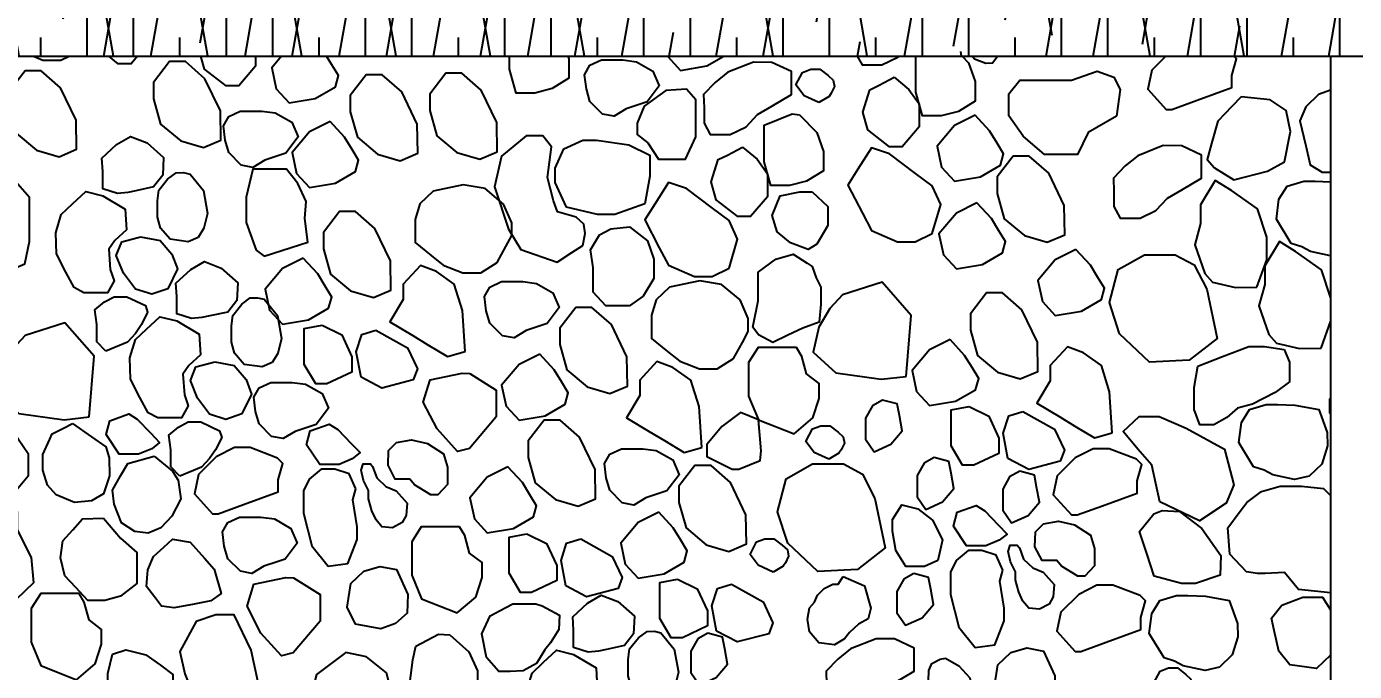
# Model space of a CAD drawing. Header units: millimetres. Extents: x -251401 to 377140, y -30451 to 275830.
# Drawn here: x 155945 to 158807, y -1167 to 224 of the extents above; entities that cross this region are included whole.
import ezdxf

# ---------------------------------------------------------------- set-up
doc = ezdxf.new("R2010")
doc.units = ezdxf.units.MM
for name, color, linetype in [('0-S8', 8, 'Continuous'), ('A-DIMENSIONS', 30, 'Continuous'), ('A-WALL', 4, 'Continuous')]:
    doc.layers.add(name, color=color, linetype=linetype)
doc.styles.add('LEROY', font='simplex.shx')
doc.dimstyles.new('DIM100', dxfattribs={"dimscale": 0, "dimtxt": 220, "dimasz": 180, "dimexe": 220, "dimexo": 250, "dimgap": 1, "dimtad": 1, "dimtoh": 1, "dimlfac": 0.001, "dimzin": 1, "dimdsep": 46, "dimtxsty": 'LEROY', "dimblk1": 'ORIGIN', "dimblk2": 'ORIGIN', "dimsah": 1, "dimcen": 0.18, "dimclrd": 30, "dimclre": 30, "dimclrt": 7, "dimazin": 0, "dimtfac": 1, "dimtix": 1, "dimtmove": 1, "dimatfit": 3, "dimfxl": 1, "dimtvp": 1, "dimtolj": 2, "dimtzin": 0, "dimarcsym": 0})
pattern_1 = [(90, (50275.5, 0), (300, -2e-14), [500, -100]), (90, (50375.5, -100), (300, -2e-14), [300, -75, 150, -75]), (90, (50475.5, -250), (300, -2e-14), [500, -100])]

# ---------------------------------------------------------------- blocks, each defined once
blk = doc.blocks.new('G24H24H')
at = {"layer": '0-S8', "color": 8}
for points in [[(2205, 3100), (2225.5, 3091.3), (2263.8, 3091.3), (2281.8, 3100)], [(2428.9, 3100), (2415.3, 3083.9), (2387.8, 3083.9), (2367.2, 3100)], [(2683.8, 3100), (2683.8, 3078.7), (2647.6, 3036), (2620.1, 3036), (2573.7, 3072.2), (2565.8, 3100)], [(2739.7, 3100), (2718.7, 3075), (2728.3, 3029.7), (2756.1, 2999.5), (2812.3, 3009.2), (2855.6, 3033.9), (2862.2, 3058.3), (2848.1, 3081.5), (2836.8, 3100)], [(3356.9, 3100), (3358.9, 3094.5), (3358.9, 3052.5), (3322.7, 3030.1), (3285.8, 3020.7), (3245.2, 3020.7), (3230.7, 3072.1), (3230.7, 3100)], [(3571.8, 3100), (3571.9, 3099.5), (3599.7, 3069.3), (3655.9, 3079), (3692.7, 3100)], [(3980.5, 3100), (3990.7, 3081.3), (4033.4, 3081.3), (4067.5, 3097.8), (4069.6, 3100)], [(4206.3, 3100), (4220, 3085.8), (4234.5, 3045.3), (4234.5, 3003.3), (4198.3, 2980.9), (4161.3, 2971.5), (4120.8, 2971.5), (4106.3, 3022.8), (4106.3, 3072.8), (4106.3, 3100)], [(4283.6, 3100), (4272.1, 3085), (4257.3, 3084.2), (4233, 3093.8), (4228.2, 3100)], [(4645.3, 3100), (4615.4, 3070.1), (4606.9, 3028.9), (4646, 2985.5), (4658.1, 2985.5), (4712.9, 3005.4), (4787.6, 3032.5), (4787.6, 3058.7), (4797.6, 3094.3), (4791.9, 3100)], [(5000, 3026.6), (4974.6, 3017.5), (4947, 2990.7), (4934.4, 2960.5), (4947, 2906.9), (4956.6, 2865.8), (4982.2, 2850), (5000, 2850)], [(5000, 2669.8), (4957, 2679), (4938.2, 2689), (4915.6, 2695.9), (4883.6, 2748.6), (4889.2, 2791.8), (4906.8, 2820), (4942.5, 2830.6), (4967, 2830.6), (5000, 2829)], [(5000, 2330.1), (4999, 2330.5), (4999, 2361.2), (5000, 2362.3)], [(5000, 1942.9), (4931.3, 1950.1), (4901.3, 1986.9), (4859.5, 1985), (4843.3, 1985), (4819, 1988.1), (4783.4, 2026.2), (4779, 2082.9), (4805.9, 2119.1), (4820, 2138.1), (4851.4, 2161.5), (4892, 2173.3), (4938.1, 2173.3), (4984.9, 2168.3), (5000, 2152.9)], [(5000, 1808.4), (4970.4, 1779.6), (4912.9, 1787.5), (4889, 1817.6), (4879.2, 1861.9), (4873.3, 1888.8), (4895.2, 1916.7), (4940.3, 1933.5), (4982.8, 1933.5), (5000, 1906.1)]]:
    blk.add_lwpolyline(points, dxfattribs=at)
for points in [[(3504.5, 3088.1), (3540.1, 3067.9), (3553.6, 3036.1), (3527.6, 3001.4), (3510.2, 2995.7), (3482.2, 2986.3), (3456.3, 2970.6), (3431.2, 2975.4), (3404.2, 3002.4), (3396.5, 3029.4), (3392.7, 3060.2), (3404.2, 3080.4), (3429.3, 3091.9), (3475.5, 3091.9)], [(2297, 2962.3), (2263.5, 3031.8), (2221.7, 3068.8), (2187.1, 3068.8), (2152.6, 3023.8), (2152.6, 2988.5), (2167.8, 2933.8), (2211.2, 2897.7), (2260.2, 2883.2), (2298, 2899.3)], [(2608, 2982), (2574.5, 3051.5), (2532.7, 3088.4), (2498.2, 3088.4), (2463.6, 3043.4), (2463.6, 3008.1), (2478.9, 2953.5), (2522.3, 2917.3), (2571.3, 2902.9), (2609.1, 2919)], [(3203.4, 2957), (3169.9, 3026.5), (3128.1, 3063.4), (3093.5, 3063.4), (3059, 3018.4), (3059, 2983.1), (3074.2, 2928.5), (3117.6, 2892.3), (3166.7, 2877.9), (3204.4, 2893.9)], [(3796.3, 3086.8), (3756.5, 3087.4), (3701.3, 3065.7), (3674, 3043.6), (3648.9, 3017.4), (3650.1, 2988.4), (3650.1, 2956), (3663.7, 2931), (3706.4, 2931), (3740.6, 2947.5), (3765.6, 2974.2), (3796.3, 2992.4), (3838.6, 3017.4), (3838.6, 3044.7), (3838.6, 3066.9)], [(3897.8, 3000.3), (3865.9, 3014.8), (3848.3, 3038.3), (3862.2, 3065.2), (3880.2, 3072), (3899.7, 3072), (3917.7, 3058.1), (3928.8, 3048.2), (3931.3, 3034.6), (3924.5, 3020.1), (3919.5, 3012.9)], [(4539.1, 2970.6), (4477.9, 2935.5), (4454.8, 2887.8), (4383.9, 2887.8), (4337.7, 2927.3), (4307.1, 2971.3), (4307.1, 3019), (4331, 3048.1), (4401.8, 3048.1), (4442.1, 3048.1), (4497.3, 3067.5), (4533.1, 3054.8), (4547.3, 3028)], [(3032.1, 2953.7), (2998.6, 3023.2), (2956.8, 3060.1), (2922.3, 3060.1), (2887.7, 3015.1), (2887.7, 2979.8), (2903, 2925.2), (2946.4, 2889.1), (2995.4, 2874.6), (3033.2, 2890.7)], [(4060, 3054.7), (4091.8, 3028.6), (4113.5, 2997.1), (4113.5, 2947.6), (4077.3, 2904.9), (4049.8, 2904.9), (4003.5, 2941.1), (3992.6, 2979.4), (4007.8, 3027.9), (4027.4, 3037.3)], [(3567.9, 3026), (3521.1, 2992.2), (3506, 2955.5), (3506, 2931), (3529, 2913), (3552.1, 2878.4), (3595.3, 2878.4), (3610.4, 2878.4), (3632.8, 2925.9), (3632.8, 2965.5), (3632.8, 3005.9), (3612.6, 3028.9)], [(4807.6, 3012.5), (4787.5, 2991.6), (4757.4, 2960.3), (4743.9, 2912), (4734.3, 2877.6), (4750.6, 2859.2), (4791.7, 2833.3), (4864.6, 2852.5), (4901.5, 2872.6), (4914.1, 2938), (4904.8, 2983.2), (4870.5, 3005.8)], [(2726, 2977.9), (2761.6, 2957.7), (2775.1, 2925.9), (2749.1, 2891.2), (2731.7, 2885.5), (2703.7, 2876.1), (2677.8, 2860.4), (2652.7, 2865.3), (2625.8, 2892.2), (2618, 2919.2), (2614.2, 2950), (2625.8, 2970.2), (2650.8, 2981.8), (2697.1, 2981.8)], [(2844.1, 2959.3), (2799.6, 2937), (2762.2, 2892.5), (2771.7, 2847.1), (2799.6, 2816.9), (2855.8, 2826.6), (2899, 2851.3), (2905.7, 2875.7), (2891.5, 2898.9), (2875.4, 2925.3)], [(3856.1, 2973.8), (3893, 2935.4), (3907.5, 2894.9), (3907.5, 2853), (3871.3, 2830.5), (3834.4, 2821.1), (3793.8, 2821.1), (3779.4, 2872.5), (3779.4, 2922.4), (3779.4, 2951.4), (3840.2, 2976)], [(4234.3, 2972.9), (4189.7, 2950.7), (4152.3, 2906.1), (4161.9, 2860.8), (4189.7, 2830.6), (4245.9, 2840.3), (4289.1, 2865), (4295.8, 2889.4), (4281.7, 2912.5), (4265.5, 2939)], [(2450.1, 2913.1), (2485.5, 2881.4), (2483.6, 2843.4), (2464, 2818.1), (2425.4, 2809.9), (2408, 2806.2), (2386.1, 2804.2), (2354.4, 2814.3), (2354.4, 2851.7), (2352.5, 2880.1), (2384.2, 2909.9), (2414, 2927)], [(3394.3, 2717.6), (3390.8, 2738.1), (3374.5, 2753), (3334.7, 2764.7), (3325.8, 2788.5), (3312.9, 2838.9), (3321.5, 2904.7), (3302.7, 2928.5), (3267, 2928.5), (3213.6, 2884.8), (3198.8, 2818.5), (3228.9, 2727.2), (3255, 2683.5), (3333.9, 2656.2), (3365.2, 2676.7), (3388.9, 2692.2)], [(3487.9, 2909.3), (3533.3, 2886.9), (3533.3, 2841.6), (3522.5, 2781.8), (3457.7, 2758.8), (3420.2, 2758.8), (3353.9, 2774.6), (3329.4, 2827.9), (3329.4, 2858.9), (3348.2, 2900.6), (3389.2, 2919.3), (3418.1, 2919.3)], [(3733, 2904.3), (3764.9, 2878.3), (3786.6, 2846.8), (3786.6, 2797.2), (3750.4, 2754.6), (3722.9, 2754.6), (3676.5, 2790.7), (3665.7, 2829.1), (3680.9, 2877.6), (3700.4, 2887)], [(4141.6, 2717.6), (4160.2, 2780.1), (4141.6, 2820.6), (4106.2, 2847.3), (4050.2, 2889.4), (4011, 2902.6), (3981.7, 2856.2), (3960.3, 2822.3), (3991.5, 2761.9), (4011.1, 2724), (4067.2, 2700.1), (4105.4, 2700.1)], [(4679.7, 2906.6), (4639.9, 2907.2), (4584.7, 2885.6), (4557.4, 2863.4), (4532.3, 2837.2), (4533.5, 2808.2), (4533.5, 2775.8), (4547.1, 2750.8), (4589.8, 2750.8), (4624, 2767.3), (4649, 2794), (4679.7, 2812.2), (4722, 2837.2), (4722, 2864.5), (4722, 2886.7)], [(2047, 2852.6), (2014.8, 2805.1), (2039.3, 2730.7), (2039.3, 2683.7), (2057.8, 2653.9), (2146.1, 2635.4), (2186.6, 2652.7), (2196.2, 2700.9), (2196.2, 2795.7), (2150.9, 2847), (2078.7, 2864.8)], [(4426.5, 2778.2), (4393, 2847.7), (4351.2, 2884.7), (4316.6, 2884.7), (4282, 2839.7), (4282, 2804.4), (4297.3, 2749.7), (4340.7, 2713.6), (4389.7, 2699.2), (4427.5, 2715.2)], [(2542.5, 2845.8), (2571.2, 2810.4), (2580.2, 2761), (2572.3, 2729), (2560, 2709.3), (2538.6, 2699.8), (2499.8, 2705.4), (2478.5, 2729.5), (2472.3, 2753.1), (2472.3, 2788.5), (2475.1, 2811), (2494.2, 2835.1), (2512.7, 2848.6), (2528.5, 2849.2)], [(2790, 2750.4), (2792.9, 2787), (2774.9, 2825.7), (2750.6, 2856.5), (2723.3, 2856.5), (2677.4, 2856.5), (2663.1, 2796.3), (2663.1, 2741.8), (2684.6, 2681.7), (2702.5, 2668.8), (2760.6, 2687.4), (2796.4, 2698.9)], [(2354.5, 2799.3), (2402.8, 2770.3), (2405.2, 2726), (2380.3, 2702.7), (2367.4, 2684.1), (2370.6, 2639.9), (2378.7, 2615.7), (2364.2, 2589.9), (2342.4, 2589.9), (2313.4, 2589.9), (2292.4, 2601.2), (2274.7, 2634.2), (2254.6, 2673.7), (2253, 2719.6), (2265, 2759), (2289.2, 2781.6), (2317.8, 2808.2)], [(3218.2, 2781.3), (3178.2, 2814.7), (3131.3, 2822.6), (3066.3, 2808.9), (3037.4, 2781.5), (3027.3, 2748.3), (3027.3, 2698.5), (3061.9, 2670.3), (3087.9, 2649.2), (3130.5, 2632.8), (3168.8, 2632.8), (3204.2, 2655.2), (3223, 2689.8), (3235.8, 2713.5), (3235.8, 2741.1)], [(3704, 2642.8), (3722.5, 2705.3), (3704, 2745.8), (3668.6, 2772.4), (3612.5, 2814.6), (3573.4, 2827.7), (3544.1, 2781.4), (3522.6, 2747.4), (3553.8, 2687), (3573.4, 2649.2), (3629.5, 2625.2), (3667.8, 2625.2)], [(3883.2, 2808), (3917.1, 2775.9), (3917.1, 2735.2), (3893, 2694.5), (3874.6, 2683.1), (3836.2, 2697.4), (3807.6, 2721.5), (3797.3, 2756.4), (3814.5, 2798.8), (3856.3, 2807.4)], [(4841.8, 2602.4), (4863, 2661), (4863, 2709.6), (4843, 2770.7), (4786.9, 2810.6), (4752, 2831.8), (4720.3, 2779.6), (4720.3, 2739.5), (4707.7, 2693.4), (4729.5, 2631.7), (4745.7, 2613), (4795.6, 2601.1)], [(4238.4, 2783.8), (4193.9, 2761.5), (4156.5, 2717), (4166, 2671.7), (4193.9, 2641.5), (4250.1, 2651.2), (4293.3, 2675.9), (4300, 2700.3), (4285.8, 2723.4), (4269.7, 2749.9)], [(2974.2, 2658.9), (2940.7, 2728.4), (2898.9, 2765.3), (2864.4, 2765.3), (2829.8, 2720.3), (2829.8, 2685), (2845.1, 2630.4), (2888.5, 2594.2), (2937.5, 2579.8), (2975.3, 2595.8)], [(3489.2, 2731.9), (3528, 2702.3), (3542.2, 2662.4), (3542.2, 2620.7), (3518.8, 2582.5), (3489.2, 2561.5), (3438.4, 2561.5), (3411, 2591.1), (3411, 2644.7), (3405.3, 2682.3), (3424.7, 2714.8), (3449.2, 2727.9)], [(2435.9, 2710.7), (2477.8, 2702.7), (2503.5, 2672.9), (2515.6, 2641.5), (2494.7, 2598.8), (2460, 2586.7), (2424.6, 2598), (2398.8, 2632.6), (2383.5, 2670.5), (2395.6, 2700.2)], [(4980, 2470.9), (5001.2, 2529.5), (5001.2, 2578.1), (4981.2, 2639.2), (4925.1, 2679.1), (4890.1, 2700.3), (4858.5, 2648.1), (4858.5, 2608), (4845.9, 2561.9), (4867.7, 2500.2), (4883.9, 2481.5), (4933.8, 2469.6)], [(2786.2, 2664.4), (2741.7, 2642.2), (2704.3, 2597.6), (2713.8, 2552.3), (2741.7, 2522.1), (2797.9, 2531.8), (2841.1, 2556.5), (2847.8, 2580.9), (2833.6, 2604.1), (2817.5, 2630.5)], [(3892.1, 2622.5), (3901.8, 2602.4), (3901.8, 2565.6), (3898, 2526.7), (3863, 2513.8), (3830.6, 2498.3), (3798.7, 2482.9), (3767.2, 2499.6), (3755.5, 2515.7), (3766.5, 2572.7), (3766.5, 2597.3), (3766.5, 2634.1), (3804.7, 2662.6), (3842.3, 2673), (3872.1, 2653.6), (3883.2, 2646.3)], [(4451.7, 2683.2), (4407.2, 2661), (4369.8, 2616.4), (4379.3, 2571.1), (4407.2, 2540.9), (4463.4, 2550.6), (4506.6, 2575.3), (4513.3, 2599.7), (4499.1, 2622.8), (4483, 2649.3)], [(4733.5, 2597.8), (4755.7, 2491.3), (4695.7, 2444.7), (4610.3, 2440.2), (4545.9, 2501.2), (4523.7, 2568.9), (4542.5, 2639.9), (4599.2, 2672.1), (4665.8, 2672.1), (4706.8, 2649.9)], [(2609.7, 2643.3), (2645.1, 2611.6), (2643.2, 2573.7), (2623.6, 2548.4), (2585, 2540.1), (2567.6, 2536.4), (2545.7, 2534.4), (2514, 2544.6), (2514, 2581.9), (2512.1, 2610.4), (2543.8, 2640.1), (2573.6, 2657.2)], [(3135.3, 2463.2), (3129.7, 2551.5), (3112, 2608.5), (3073.4, 2635.8), (3038.9, 2648.7), (3001.9, 2608.5), (3001.9, 2575.6), (2973, 2527.4), (3022.3, 2497.8), (3055.2, 2478), (3097.6, 2452.6)], [(3288.8, 2610.1), (3324.5, 2589.9), (3338, 2558.1), (3312, 2523.5), (3294.6, 2517.7), (3266.6, 2508.4), (3240.7, 2492.7), (3215.6, 2497.5), (3188.6, 2524.4), (3180.9, 2551.4), (3177.1, 2582.2), (3188.6, 2602.4), (3213.7, 2614), (3259.9, 2614)], [(3727.9, 2574.5), (3688, 2607.9), (3641, 2615.8), (3576, 2602.1), (3547.1, 2574.7), (3537, 2541.5), (3537, 2491.7), (3571.7, 2463.5), (3597.7, 2442.4), (3640.3, 2426), (3678.6, 2426), (3714, 2448.4), (3732.7, 2483), (3745.6, 2506.7), (3745.6, 2534.3)], [(4085.7, 2409.8), (4096.8, 2541), (4033.7, 2612.7), (3948.3, 2585.5), (3921, 2555.8), (3897.8, 2515.7), (3885.6, 2461.8), (3934.4, 2417.5), (4031.8, 2403.6)], [(2360.7, 2464.1), (2341.6, 2484.4), (2341.6, 2521.3), (2337.1, 2553.1), (2358.1, 2570.3), (2378.6, 2581.2), (2406.3, 2581.2), (2446.1, 2562.4), (2451, 2548.1), (2438, 2521.3), (2425.1, 2502.5), (2407.6, 2483.7)], [(2702.1, 2576), (2730.8, 2540.7), (2739.8, 2491.2), (2731.9, 2459.2), (2719.6, 2439.5), (2698.2, 2430), (2659.4, 2435.6), (2638.1, 2459.8), (2631.9, 2483.4), (2631.9, 2518.7), (2634.7, 2541.2), (2653.8, 2565.4), (2672.3, 2578.8), (2688.1, 2579.4)], [(4368.6, 2483.4), (4335.1, 2552.9), (4293.3, 2589.9), (4258.7, 2589.9), (4224.2, 2544.9), (4224.2, 2509.6), (4239.4, 2454.9), (4282.8, 2418.8), (4331.8, 2404.3), (4369.6, 2420.4)], [(3484, 2452.1), (3450.5, 2521.6), (3408.7, 2558.5), (3374.1, 2558.5), (3339.6, 2513.5), (3339.6, 2478.2), (3354.8, 2423.6), (3398.2, 2387.4), (3447.3, 2373), (3485, 2389)], [(2324.7, 2322.3), (2335.9, 2453.4), (2272.7, 2525.2), (2187.3, 2498), (2160.1, 2468.3), (2136.9, 2428.2), (2124.7, 2374.3), (2173.4, 2329.9), (2270.8, 2316)], [(2514.1, 2529.5), (2562.4, 2500.5), (2564.8, 2456.2), (2539.9, 2432.9), (2527, 2414.4), (2530.2, 2370.1), (2538.3, 2345.9), (2523.7, 2320.2), (2502, 2320.2), (2473, 2320.2), (2452, 2331.4), (2434.3, 2364.4), (2414.2, 2403.9), (2412.6, 2449.8), (2424.6, 2489.3), (2448.8, 2511.8), (2477.4, 2538.4)], [(2827.1, 2520), (2869.3, 2499.2), (2891.3, 2452), (2891.3, 2419.2), (2837.2, 2393.4), (2813.2, 2393.4), (2788.6, 2435.6), (2788.6, 2483.4), (2788.6, 2513)], [(2943, 2509.3), (3011, 2471.5), (3032.5, 2426.1), (3023.6, 2402.2), (2955.5, 2384.6), (2910.9, 2407.9), (2900.8, 2462.7), (2912.8, 2499.8)], [(3849.7, 2471.8), (3767, 2471.8), (3746.3, 2439.4), (3746.3, 2367), (3767.7, 2316.4), (3844.3, 2285.8), (3884.4, 2320.1), (3898.3, 2362.4), (3898.3, 2394.4), (3871.3, 2414.9), (3861.1, 2452.8)], [(4180.5, 2489), (4136, 2466.7), (4098.6, 2422.2), (4108.1, 2376.9), (4136, 2346.7), (4192.2, 2356.3), (4235.4, 2381.1), (4242.1, 2405.4), (4228, 2428.6), (4211.8, 2455.1)], [(4529.7, 2287.7), (4524, 2376.1), (4506.4, 2433.1), (4467.8, 2460.4), (4433.2, 2473.2), (4396.2, 2433.1), (4396.2, 2400.1), (4367.3, 2352), (4416.6, 2322.4), (4449.5, 2302.6), (4492, 2277.1)], [(4900.2, 2467.5), (4911.7, 2440.6), (4911.7, 2397.8), (4881.2, 2375.3), (4832.2, 2349.7), (4799.5, 2341.3), (4777, 2321), (4749.2, 2305.1), (4718.7, 2305.1), (4706.8, 2338.6), (4706.8, 2385.8), (4714.3, 2431.7), (4767.7, 2452.5), (4824.4, 2474.5), (4857.8, 2474.5)], [(2595.5, 2440.9), (2637.4, 2432.9), (2663.1, 2403.1), (2675.2, 2371.7), (2654.3, 2329), (2619.6, 2316.9), (2584.2, 2328.2), (2558.4, 2362.8), (2543.1, 2400.7), (2555.2, 2430.5)], [(3296, 2457.6), (3251.4, 2435.4), (3214, 2390.8), (3223.5, 2345.5), (3251.4, 2315.3), (3307.6, 2325), (3350.8, 2349.7), (3357.5, 2374.1), (3343.4, 2397.2), (3327.2, 2423.7)], [(3645.1, 2256.3), (3639.4, 2344.7), (3621.8, 2401.7), (3583.2, 2429), (3548.6, 2441.9), (3511.7, 2401.7), (3511.7, 2368.8), (3482.7, 2320.6), (3532, 2291), (3565, 2271.2), (3607.4, 2245.8)], [(3145.5, 2416), (3202.5, 2379.7), (3202.5, 2322.7), (3144.5, 2254), (3119.1, 2247.5), (3074.8, 2296.5), (3045.1, 2354.5), (3059.7, 2402.1), (3128.7, 2416.6)], [(2791.4, 2392.9), (2827, 2372.7), (2840.5, 2340.9), (2814.5, 2306.3), (2797.1, 2300.5), (2769.1, 2291.2), (2743.2, 2275.5), (2718.1, 2280.3), (2691.1, 2307.2), (2683.4, 2334.2), (2679.6, 2365), (2691.1, 2385.2), (2716.2, 2396.8), (2762.4, 2396.8)], [(4035, 2358.7), (4013, 2346.6), (3998.3, 2319.9), (3998.3, 2274.4), (4016.6, 2247.1), (4052.8, 2263.4), (4077.4, 2292.2), (4071.1, 2325.2), (4066.3, 2350.4)], [(4923.7, 2347.4), (4975.1, 2338), (4993.3, 2288.5), (4993.9, 2260.3), (4981.4, 2220.8), (4954.4, 2194.5), (4923, 2187.6), (4876, 2197.6), (4857.2, 2207.7), (4834.6, 2214.6), (4802.7, 2267.2), (4808.3, 2310.4), (4825.9, 2338.6), (4861.6, 2349.3), (4886.1, 2349.3)], [(2459.9, 2253.9), (2431.3, 2242.1), (2389.6, 2242.1), (2361.4, 2284.4), (2369.3, 2314.2), (2410.4, 2328.8), (2428.4, 2317.6), (2457.7, 2287.2), (2476.8, 2267.4)], [(3773, 2248.9), (3767.7, 2316.4), (3729, 2331.9), (3688.6, 2301.9), (3656.4, 2262.6), (3656.4, 2236.9), (3711.1, 2209.6), (3724.8, 2209.6), (3771.4, 2228.1)], [(4221.4, 2344.5), (4263.6, 2323.7), (4285.7, 2276.5), (4285.7, 2243.8), (4231.5, 2218), (4207.5, 2218), (4183, 2260.1), (4183, 2308), (4183, 2337.6)], [(4337.3, 2333.8), (4405.4, 2296), (4426.8, 2250.7), (4418, 2226.8), (4349.9, 2209.1), (4305.2, 2232.4), (4295.1, 2287.2), (4307.1, 2324.4)], [(4689.2, 2298.3), (4772, 2252.6), (4791.7, 2176.1), (4775.7, 2136.6), (4717.6, 2098.3), (4632.4, 2139), (4615.1, 2218), (4585.4, 2252.6), (4553.3, 2290.9), (4587.9, 2323), (4631.1, 2323)], [(2140.1, 2301.4), (2172, 2275.3), (2193.7, 2243.8), (2193.7, 2194.3), (2157.5, 2151.6), (2130, 2151.6), (2083.7, 2187.8), (2072.8, 2226.1), (2088, 2274.6), (2107.6, 2284)], [(2289.1, 2308.1), (2330.3, 2279.2), (2360.8, 2257.9), (2368.1, 2233.9), (2368.8, 2195.4), (2355.8, 2156.3), (2330.3, 2141.2), (2293.2, 2137.7), (2254, 2154.2), (2235.5, 2175.5), (2225.2, 2207.8), (2225.2, 2241.4), (2240.3, 2274.4), (2245.6, 2286), (2268.5, 2297.1)], [(2520.3, 2194.3), (2501.2, 2214.7), (2501.2, 2251.5), (2496.7, 2283.3), (2517.7, 2300.5), (2538.2, 2311.4), (2565.9, 2311.4), (2605.7, 2292.6), (2610.6, 2278.3), (2597.6, 2251.5), (2584.7, 2232.7), (2567.2, 2214)], [(2892.1, 2231.8), (2863.5, 2220), (2821.8, 2220), (2793.6, 2262.3), (2801.5, 2292.1), (2842.6, 2306.8), (2860.7, 2295.5), (2890, 2265.1), (2909, 2245.3)], [(3415.6, 2209), (3382.1, 2278.5), (3340.3, 2315.5), (3305.7, 2315.5), (3271.2, 2270.5), (3271.2, 2235.1), (3286.5, 2180.5), (3329.9, 2144.4), (3378.9, 2129.9), (3416.6, 2146)], [(3919.3, 2231.4), (3887.4, 2246), (3869.7, 2269.5), (3883.6, 2296.4), (3901.6, 2303.2), (3921.1, 2303.2), (3939.1, 2289.3), (3950.2, 2279.4), (3952.7, 2265.8), (3945.9, 2251.2), (3940.9, 2244.1)], [(3054.5, 2265.2), (3088.9, 2243.1), (3097.3, 2214.2), (3097.3, 2176.8), (3076.7, 2154.7), (3061.4, 2154.7), (3026.3, 2176), (3016.4, 2188.2), (2984.4, 2188.2), (2969.1, 2218), (2969.9, 2250), (2987.4, 2267.5), (3019.4, 2272.9)], [(2465.1, 2237.9), (2504.3, 2205.6), (2516.6, 2185.7), (2522.8, 2145.8), (2502.9, 2108.1), (2479.5, 2083.3), (2452, 2071.6), (2423.2, 2075.1), (2395, 2094.3), (2379.2, 2134.2), (2375.1, 2164.4), (2392.9, 2195.3), (2408.5, 2222.2)], [(2731, 2233.7), (2672, 2256.4), (2637.9, 2256.4), (2598.7, 2236.5), (2560.3, 2198.1), (2551.8, 2156.8), (2590.9, 2113.4), (2603, 2113.4), (2657.8, 2133.4), (2732.5, 2160.5), (2732.5, 2186.7), (2742.5, 2222.2)], [(3547.2, 2249.8), (3582.8, 2229.5), (3596.3, 2197.8), (3570.3, 2163.1), (3552.9, 2157.3), (3524.9, 2148), (3499, 2132.3), (3473.9, 2137.1), (3446.9, 2164.1), (3439.2, 2191), (3435.4, 2221.8), (3446.9, 2242.1), (3472, 2253.6), (3518.2, 2253.6)], [(4146.4, 2234.6), (4124.4, 2222.6), (4109.7, 2195.8), (4109.7, 2150.3), (4128, 2123), (4164.2, 2139.3), (4188.8, 2168.1), (4182.5, 2201.1), (4177.7, 2226.3)], [(4582.2, 2231.1), (4523.2, 2253.9), (4489, 2253.9), (4449.9, 2233.9), (4411.5, 2195.5), (4402.9, 2154.3), (4442.1, 2110.9), (4454.2, 2110.9), (4508.9, 2130.8), (4583.6, 2158), (4583.6, 2184.2), (4593.6, 2219.7)], [(2899.8, 2167.2), (2885.7, 2199.7), (2854.5, 2209.5), (2825, 2209.5), (2798.9, 2188.2), (2786.9, 2162.9), (2786.9, 2114.6), (2804.9, 2044.4), (2840.4, 2000.3), (2882.8, 2006.3), (2902.4, 2058), (2902.4, 2085.4), (2893, 2143.5)], [(2935.5, 2215.7), (2944.7, 2191.3), (2964.5, 2172.2), (2986.6, 2163.1), (3010.3, 2136.4), (3008, 2109.7), (2999.6, 2094.5), (2979, 2083), (2956.1, 2085.3), (2943.2, 2100.6), (2934, 2119.6), (2927.1, 2145.6), (2927.1, 2163.8), (2916.5, 2185.2), (2911.1, 2207.3), (2915.7, 2221), (2931, 2221)], [(3227.6, 2214.6), (3183, 2192.3), (3145.6, 2147.8), (3155.2, 2102.5), (3183, 2072.2), (3239.2, 2081.9), (3282.4, 2106.7), (3289.1, 2131), (3275, 2154.2), (3258.8, 2180.7)], [(3740.5, 2111.4), (3707, 2180.9), (3665.2, 2217.8), (3630.6, 2217.8), (3596.1, 2172.9), (3596.1, 2137.5), (3611.3, 2082.9), (3654.7, 2046.8), (3703.8, 2032.3), (3741.5, 2048.4)], [(4018.3, 2146.8), (4040.5, 2040.3), (3980.6, 1993.7), (3895.1, 1989.3), (3830.7, 2050.3), (3808.5, 2117.9), (3827.4, 2188.9), (3884, 2221.1), (3950.6, 2221.1), (3991.7, 2198.9)], [(4330.8, 2205.4), (4308.8, 2193.4), (4294.1, 2166.7), (4294.1, 2121.1), (4312.5, 2093.9), (4348.7, 2110.1), (4373.3, 2138.9), (4367, 2171.9), (4362.2, 2197.1)], [(2205, 1965), (2167.7, 1928.7), (2126.3, 1916), (2084.8, 1916), (2036.5, 1926.1), (2000.1, 1943.9), (1989.5, 1956.5), (1989.5, 1977.9), (2012.1, 2008.2), (2012.1, 2043.8), (2045.9, 2105.7), (2088.6, 2129.8), (2144.1, 2137.8), (2169.5, 2118.4), (2169.5, 2079), (2200.3, 2019.5)], [(4110.9, 2124.1), (4142.4, 2100.1), (4163.8, 2057.3), (4153.8, 2012.6), (4125.4, 2000), (4085.1, 2000), (4063.7, 2034.7), (4056.1, 2076.2), (4056.1, 2101.4), (4076.3, 2132.9)], [(4286.5, 2056.4), (4257.8, 2044.6), (4216.1, 2044.6), (4188, 2086.8), (4195.8, 2116.7), (4237, 2131.3), (4255, 2120), (4284.3, 2089.6), (4303.4, 2069.8)], [(4675, 2118.7), (4722.7, 2082.1), (4763.8, 2023.3), (4762.7, 1981.1), (4709.4, 1963.4), (4679.4, 1963.4), (4620.4, 1978.8), (4605.1, 2025.5), (4588.6, 2075.5), (4619.5, 2113.1), (4637.3, 2120.9)], [(2355.8, 2104.4), (2392.2, 2061.2), (2428, 2030.2), (2428, 1962.9), (2392.2, 1936.1), (2358.5, 1926.5), (2322.1, 1926.5), (2296, 1954.7), (2272.8, 1979.7), (2263, 2018.6), (2268.5, 2055), (2289.8, 2079), (2310.6, 2102.5)], [(2724.1, 2102.3), (2759.7, 2082.1), (2773.2, 2050.3), (2747.2, 2015.6), (2729.9, 2009.9), (2701.8, 2000.5), (2675.9, 1984.8), (2650.9, 1989.6), (2623.9, 2016.6), (2616.2, 2043.6), (2612.3, 2074.4), (2623.9, 2094.6), (2648.9, 2106.1), (2695.2, 2106.1)], [(3552.5, 2117), (3507.9, 2094.7), (3470.5, 2050.2), (3480.1, 2004.9), (3507.9, 1974.6), (3564.1, 1984.3), (3607.3, 2009.1), (3614, 2033.4), (3599.9, 2056.6), (3583.7, 2083)], [(4448.9, 2089.8), (4483.2, 2067.7), (4491.6, 2038.7), (4491.6, 2001.4), (4471, 1979.3), (4455.7, 1979.3), (4420.6, 2000.6), (4410.7, 2012.8), (4378.7, 2012.8), (4363.4, 2042.5), (4364.2, 2074.6), (4381.7, 2092.1), (4413.8, 2097.4)], [(3123.5, 2085.7), (3040.8, 2085.7), (3020.1, 2053.2), (3020.1, 1980.9), (3041.5, 1930.3), (3118.1, 1899.7), (3158.2, 1934), (3172, 1976.2), (3172, 2008.3), (3145, 2028.7), (3134.8, 2066.6)], [(3268.4, 2070.1), (3310.6, 2049.3), (3332.7, 2002.1), (3332.7, 1969.4), (3278.5, 1943.5), (3254.6, 1943.5), (3230, 1985.7), (3230, 2033.6), (3230, 2063.2)], [(2542.8, 2052.1), (2573.6, 2017.5), (2594.4, 1994.2), (2609.3, 1941.4), (2587.1, 1926), (2551.5, 1918.3), (2508.1, 1910.6), (2481.1, 1914.4), (2465.7, 1934.7), (2448.7, 1957), (2451.3, 1992.4), (2463.8, 2021.3), (2485.9, 2041.5), (2504.8, 2058.8)], [(3384.4, 2059.4), (3452.4, 2021.6), (3473.8, 1976.3), (3465, 1952.4), (3396.9, 1934.7), (3352.2, 1958), (3342.1, 2012.8), (3354.1, 2049.9)], [(3798.9, 1987.9), (3767, 2002.5), (3749.4, 2026), (3763.3, 2052.9), (3781.3, 2059.7), (3800.8, 2059.7), (3818.7, 2045.8), (3829.9, 2035.9), (3832.4, 2022.3), (3825.6, 2007.7), (3820.6, 2000.6)], [(4294.2, 1991.8), (4280.1, 2024.2), (4248.8, 2034.1), (4219.3, 2034.1), (4193.2, 2012.7), (4181.3, 1987.5), (4181.3, 1939.2), (4199.2, 1868.9), (4234.7, 1824.9), (4277.1, 1830.9), (4296.8, 1882.6), (4296.8, 1909.9), (4287.3, 1968.1)], [(4329.9, 2040.2), (4339, 2015.8), (4358.8, 1996.8), (4381, 1987.6), (4404.6, 1961), (4402.3, 1934.3), (4393.9, 1919), (4373.3, 1907.6), (4350.5, 1909.9), (4337.5, 1925.1), (4328.3, 1944.2), (4321.5, 1970.1), (4321.5, 1988.4), (4310.8, 2009.8), (4305.4, 2031.9), (4310, 2045.6), (4325.3, 2045.6)], [(2765.6, 1975.6), (2822.6, 1939.3), (2822.6, 1882.3), (2764.6, 1813.6), (2739.2, 1807.1), (2695, 1856.1), (2665.3, 1914.1), (2679.8, 1961.7), (2748.9, 1976.2)], [(3011.8, 1939.8), (3010.6, 1899.3), (2985.1, 1876.9), (2953.6, 1865.4), (2899.1, 1875.7), (2881, 1912), (2888.8, 1963.4), (2916.7, 1990.1), (2951.8, 1999.7), (2987.5, 1993.1)], [(3949.9, 1978.6), (3995.8, 1957.9), (4009.8, 1910.2), (4004.2, 1887.3), (3982.9, 1875.5), (3963.9, 1857.6), (3953.2, 1843.6), (3931.4, 1830.7), (3897.7, 1835.2), (3877.5, 1858.7), (3873, 1886.2), (3877.5, 1910.8), (3888.2, 1923.1), (3894.9, 1937.7), (3908.9, 1952.3), (3927.4, 1961.8), (3939.2, 1961.8)], [(4102.6, 1984.6), (4080.5, 1972.6), (4065.9, 1945.9), (4065.9, 1900.3), (4084.2, 1873.1), (4120.4, 1889.3), (4145, 1918.1), (4138.7, 1951.1), (4133.9, 1976.3)], [(3593.3, 1972.5), (3635.5, 1951.7), (3657.6, 1904.5), (3657.6, 1871.7), (3603.4, 1845.9), (3579.5, 1845.9), (3554.9, 1888.1), (3554.9, 1936), (3554.9, 1965.6)], [(3709.3, 1961.8), (3777.3, 1924), (3798.7, 1878.7), (3789.9, 1854.7), (3721.8, 1837.1), (3677.1, 1860.4), (3667, 1915.2), (3679, 1952.3)], [(4589.9, 1937), (4531, 1959.7), (4496.8, 1959.7), (4457.7, 1939.8), (4419.2, 1901.4), (4410.7, 1860.2), (4449.8, 1816.8), (4461.9, 1816.8), (4516.7, 1836.7), (4591.4, 1863.9), (4591.4, 1890.1), (4601.4, 1925.6)], [(2303.2, 1941.6), (2220.5, 1941.6), (2199.8, 1909.2), (2199.8, 1836.9), (2221.2, 1786.3), (2297.8, 1755.6), (2337.9, 1789.9), (2351.8, 1832.2), (2351.8, 1864.3), (2324.8, 1884.7), (2314.6, 1922.6)], [(3301.4, 1915.1), (3339, 1895.1), (3337.5, 1864), (3319, 1835.5), (3307.4, 1819.9), (3288.9, 1790.4), (3260.3, 1774.8), (3232.7, 1773.8), (3208.2, 1773.8), (3181.6, 1803.9), (3171.6, 1854.5), (3189.1, 1893.6), (3223.2, 1911.6), (3238, 1919.4), (3287.4, 1919.4)], [(3464.6, 1924.2), (3500.1, 1892.6), (3498.2, 1854.6), (3478.6, 1829.3), (3439.9, 1821.1), (3422.6, 1817.4), (3400.7, 1815.4), (3369, 1825.5), (3369, 1862.8), (3367.1, 1891.3), (3398.8, 1921), (3428.5, 1938.1)], [(4730.6, 1935.6), (4782, 1926.2), (4800.2, 1876.7), (4800.8, 1848.5), (4788.3, 1809.1), (4761.3, 1782.7), (4730, 1775.8), (4682.9, 1785.9), (4664.1, 1795.9), (4641.6, 1802.8), (4609.6, 1855.4), (4615.2, 1898.7), (4632.8, 1926.8), (4668.5, 1937.5), (4693, 1937.5)], [(2694.9, 1723.3), (2674, 1819.2), (2637.3, 1895.9), (2598.1, 1895.9), (2555.3, 1881.1), (2520.4, 1816.5), (2530.9, 1768.6), (2554.5, 1711.1), (2585, 1694.5), (2648.7, 1694.5), (2668.7, 1694.5)], [(3557.1, 1857), (3585.8, 1821.6), (3594.8, 1772.2), (3586.9, 1740.1), (3574.5, 1720.5), (3553.2, 1710.9), (3514.4, 1716.5), (3493, 1740.7), (3486.8, 1764.3), (3486.8, 1799.7), (3489.7, 1822.1), (3508.8, 1846.3), (3527.3, 1859.8), (3543.1, 1860.3)], [(3102.5, 1852.5), (3143.1, 1815.7), (3162.2, 1775.1), (3162.2, 1739.6), (3153.9, 1710.4), (3144.4, 1675.5), (3087.9, 1661), (3060, 1661), (3028.2, 1680), (3013.6, 1731.4), (3022.5, 1798.6), (3028.9, 1828.4), (3077.7, 1853.8)], [(3658.6, 1855.9), (3636.5, 1843.8), (3621.9, 1817.1), (3621.9, 1771.5), (3640.2, 1744.3), (3676.4, 1760.5), (3701, 1789.3), (3694.7, 1822.3), (3689.9, 1847.5)], [(4060.6, 1843.6), (4020.8, 1844.2), (3965.6, 1822.6), (3938.3, 1800.4), (3913.2, 1774.3), (3914.4, 1745.2), (3914.4, 1712.8), (3928, 1687.8), (3970.7, 1687.8), (4004.8, 1704.3), (4029.9, 1731), (4060.6, 1749.2), (4102.8, 1774.2), (4102.8, 1801.5), (4102.8, 1823.7)], [(2505.5, 1688.5), (2479.2, 1646), (2436.6, 1618.1), (2397.9, 1649.1), (2380.1, 1677.7), (2365.4, 1739.6), (2365.4, 1769), (2375.4, 1810.8), (2404.1, 1820.1), (2447.4, 1809.2), (2478.4, 1786.8), (2505.3, 1767.3)], [(2965.5, 1770.7), (2922.9, 1805.1), (2878.2, 1814.2), (2840.5, 1786.3), (2814.7, 1767.1), (2807.1, 1736.8), (2805, 1700.5), (2818.2, 1667.8), (2822.8, 1656.4), (2841.2, 1639.2), (2865.7, 1639.2), (2895, 1639.2), (2919.4, 1653.8), (2945.9, 1678.9), (2980.6, 1711.8)], [(3369.1, 1810.4), (3417.4, 1781.5), (3419.8, 1737.2), (3394.8, 1713.8), (3381.9, 1695.3), (3385.2, 1651), (3393.2, 1626.9), (3378.7, 1601.1), (3357, 1601.1), (3328, 1601.1), (3307, 1612.4), (3289.3, 1645.4), (3269.1, 1684.8), (3267.5, 1730.7), (3279.6, 1770.2), (3303.8, 1792.7), (3332.3, 1819.3)], [(4406.1, 1764.4), (4404.9, 1723.9), (4379.4, 1701.5), (4348, 1690), (4293.5, 1700.3), (4275.3, 1736.6), (4283.2, 1788), (4311, 1814.6), (4346.1, 1824.3), (4381.9, 1817.6)], [(4170.7, 1802.4), (4199, 1785.6), (4223, 1759.7), (4227.7, 1735.4), (4221.4, 1707.1), (4209.4, 1691.5), (4194.6, 1690.7), (4170.3, 1700.3), (4158.7, 1715.5), (4147.9, 1729.4), (4134, 1753.7), (4134.4, 1775.7), (4140.8, 1790.8), (4158.7, 1800)], [(4668.7, 1709.3), (4636.8, 1723.9), (4619.1, 1747.4), (4633, 1774.3), (4651, 1781.1), (4670.5, 1781.1), (4688.5, 1767.2), (4699.6, 1757.3), (4702.1, 1743.7), (4695.3, 1729.1), (4690.3, 1722)]]:
    blk.add_lwpolyline(points, close=True, dxfattribs=at)
blk = doc.blocks.new('USER ARROW 100')
at = {"layer": 'A-DIMENSIONS'}
for q in [(-200, 0), (200, 0)]:
    blk.add_line((0, 0), q, dxfattribs=at)
for points in [[(0, 0), (0, 200)], [(0, 0), (0, -200)]]:
    blk.add_lwpolyline(points, dxfattribs=at)
blk.add_circle((0, 0), 90, dxfattribs=at)
blk = doc.blocks.new('*D151')
at = {"layer": 'A-DIMENSIONS', "color": 30, "transparency": 16777216}
for p, q in [((155855, 3059.9), (150078.5, 3059.9)), ((150078.5, -2939.1), (150078.5, 3058.9)), ((153505, -2940.1), (150078.5, -2940.1))]:
    blk.add_line(p, q, dxfattribs=at)
at = {"layer": 'Defpoints', "color": 0, "transparency": 16777216}
for p in [(150078.5, 3059.9), (156105, 3059.9), (153755, -2940.1)]:
    blk.add_point(p, dxfattribs=at)
at = {"layer": 'A-DIMENSIONS', "color": 30, "transparency": 16777216}
for p, rotation in [((150078.5, 3059.9), 90), ((150078.5, -2940.1), 270)]:
    blk.add_blockref('USER ARROW 100', p, dxfattribs=dict(at, rotation=rotation))
at = {"layer": 'A-DIMENSIONS', "color": 7, "transparency": 16777216, "insert": (149868.5, 59.9), "char_height": 220, "attachment_point": 5, "rotation": 90, "style": 'LEROY'}
blk.add_mtext('\\A2;6.00 METERS', dxfattribs=at)
blk = doc.blocks.new('*D155')
at = {"layer": 'A-DIMENSIONS', "color": 30, "transparency": 16777216}
for p, q in [((155855, 3059.9), (150578.5, 3059.9)), ((150578.5, 3058.9), (150578.5, 160.9)), ((152755, 159.9), (150578.5, 159.9))]:
    blk.add_line(p, q, dxfattribs=at)
at = {"layer": 'Defpoints', "color": 0, "transparency": 16777216}
for p in [(156105, 3059.9), (150578.5, 159.9), (153005, 159.9)]:
    blk.add_point(p, dxfattribs=at)
at = {"layer": 'A-DIMENSIONS', "color": 30, "transparency": 16777216}
for p, rotation in [((150578.5, 3059.9), 90), ((150578.5, 159.9), 270)]:
    blk.add_blockref('USER ARROW 100', p, dxfattribs=dict(at, rotation=rotation))
at = {"layer": 'A-DIMENSIONS', "color": 7, "transparency": 16777216, "insert": (150368.5, 1609.9), "char_height": 220, "attachment_point": 5, "rotation": 90, "style": 'LEROY'}
blk.add_mtext('\\A2;2.90', dxfattribs=at)

msp = doc.modelspace()

# ---------------------------------------------------------------- hatches: boundary and pattern name
at = {"layer": '0-S8'}
h = msp.add_hatch(dxfattribs=at)
h.set_pattern_fill('GOST_WOOD', color=8, scale=50)
h.set_pattern_definition(pattern_1)
h.paths.add_polyline_path([(158755, 159.856), (159505, 159.856), (159555, 259.856), (156755, 2559.856), (156355, 2959.856), (156155, 2959.856), (155755, 2559.856), (152955, 259.856), (153005, 159.856), (153755, 159.856)])
h = msp.add_hatch(dxfattribs=at)
h.set_pattern_fill('GOST_WOOD', color=8, scale=50)
h.set_pattern_definition(pattern_1)
h.paths.add_polyline_path([(158755, 159.856), (159505, 159.856), (159555, 259.856), (156755, 2559.856), (156355, 2959.856), (156155, 2959.856), (155755, 2559.856), (152955, 259.856), (153005, 159.856), (153755, 159.856)])
h = msp.add_hatch(dxfattribs=at)
h.set_pattern_fill('GOST_WOOD', color=8, scale=100, angle=10)
h.set_pattern_definition([(100, (45275.5, 0), (590.8847, 104.189), [1000, -200]), (100, (45507.2, -162.23), (590.8847, 104.189), [600, -150, 300, -150]), (100, (45756.25, -422.94), (590.8847, 104.189), [1000, -200])])
h.paths.add_polyline_path([(156755, 2559.856), (155755, 2559.856), (152955, 259.856), (153005, 159.856), (159505, 159.856), (159555, 259.856)])
h = msp.add_hatch(dxfattribs=at)
h.set_pattern_fill('GOST_WOOD', color=8, scale=50, angle=350)
h.set_pattern_definition([(80, (50275.5, 0), (295.4423, -52.09445), [500, -100]), (80, (50356.62, -115.85), (295.4423, -52.09445), [300, -75, 150, -75]), (80, (50429.05, -280.93), (295.4423, -52.09445), [500, -100])])
h.paths.add_polyline_path([(156755, 2559.856), (155755, 2559.856), (152955, 259.856), (153005, 159.856), (159505, 159.856), (159555, 259.856)])
h = msp.add_hatch(dxfattribs=at)
h.set_pattern_fill('GOST_WOOD', color=8, scale=50, angle=350)
h.set_pattern_definition([(80, (50275.5, 0), (295.4423, -52.09445), [500, -100]), (80, (50356.62, -115.85), (295.4423, -52.09445), [300, -75, 150, -75]), (80, (50429.05, -280.93), (295.4423, -52.09445), [500, -100])])
h.paths.add_polyline_path([(156755, 2559.856), (155755, 2559.856), (152955, 259.856), (153005, 159.856), (159505, 159.856), (159555, 259.856)])

# ---------------------------------------------------------------- linework, layer by layer
at = {"layer": 'A-WALL', "color": 3}
msp.add_lwpolyline([(158755, 159.856), (159505, 159.856), (159555, 259.856), (156755, 2559.856), (156355, 2959.856), (156155, 2959.856), (155755, 2559.856), (152955, 259.856), (153005, 159.856), (153755, 159.856)], close=True, dxfattribs=at)
msp.add_lwpolyline([(158755, 159.856), (159505, 159.856), (159555, 259.856), (156755, 2559.856), (156355, 2959.856), (156155, 2959.856), (155755, 2559.856), (152955, 259.856), (153005, 159.856), (153755, 159.856)], close=True, dxfattribs=at)
at = {"layer": 'A-WALL'}
msp.add_lwpolyline([(153755, 159.856), (158755, 159.856), (158755, -2940.144), (153755, -2940.144)], close=True, dxfattribs=at)

# ---------------------------------------------------------------- block references
msp.add_blockref('G24H24H', (153755, -2940.144), dxfattribs=at)

# ---------------------------------------------------------------- dimensions: what is measured, and where the dimension line sits
at = {"layer": 'A-DIMENSIONS'}
dim = msp.add_linear_dim(base=(150078.5, 3059.856), p1=(153755, -2940.144), p2=(156105, 3059.856), angle=90, text='<> METERS', dimstyle='DIM100', override={"dimscale": 1, "dimasz": 1, "dimexe": 0, "dimgap": 100, "dimblk1": 'USER ARROW 100', "dimblk2": 'USER ARROW 100', "dimlwd": 65535, "dimlwe": 65535}, dxfattribs=at)
dim.commit()
dim.dimension.update_dxf_attribs({"geometry": '*D151', "text_midpoint": (149868.5, 59.856)})
dim = msp.add_linear_dim(base=(150578.5, 159.856), p1=(156105, 3059.856), p2=(153005, 159.856), angle=270, dimstyle='DIM100', override={"dimscale": 1, "dimasz": 1, "dimexe": 0, "dimgap": 100, "dimblk1": 'USER ARROW 100', "dimblk2": 'USER ARROW 100', "dimlwd": 65535, "dimlwe": 65535}, dxfattribs=at)
dim.commit()
dim.dimension.update_dxf_attribs({"geometry": '*D155', "text_midpoint": (150368.5, 1609.856)})

doc.saveas('drawing.dxf')
